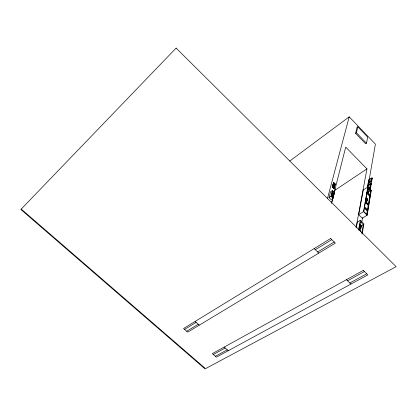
<?xml version="1.0" encoding="UTF-8"?>
<svg xmlns="http://www.w3.org/2000/svg" width="417" height="417" viewBox="0 0 417 417"><rect width="100%" height="100%" fill="white"/><g stroke="black" fill="none" stroke-linecap="round" stroke-linejoin="round"><path stroke-width="0.63" d="M333.986 187.681C333.715 176.897 335.836 191.737 332.797 186.488L334.231 183.85M331.301 195.547L331.39 194.614L332.203 193.603L332.578 193.561L332.782 194.181L332.698 195.109L332.37 195.802L331.505 196.172L331.301 195.547L331.786 195.224L331.875 194.291M371.14 190.267L368.784 204.559L368.305 204.862M366.595 215.125L367.085 214.823L367.758 210.747L364.442 207.405L363.733 211.455L358.703 214.672L362.232 218.2L367.132 215.198L371.234 190.361L367.898 186.967L363.264 189.959L358.703 214.672M367.361 210.465L367.846 210.163L368.685 205.101L365.428 201.812L364.943 202.115L368.201 205.404L367.466 209.834M370.213 190.095L372.245 177.981L371.458 178.069L368.904 179.737L367.367 187.541M366.689 214.541L367.273 211.049L367.758 210.747M368.404 204.252L369.717 196.36L370.192 196.063L366.986 192.81M369.91 195.198L370.64 190.814L371.109 190.517L367.945 187.301L367.481 187.603L370.64 190.814M369.613 188.937L371.458 178.069M362.185 234.036L363.905 223.846L360.309 220.254L357.338 222.073L356.285 227.771M370.134 189.469L370.343 188.229M370.551 186.998L370.755 185.779M371.166 183.355L370.963 184.559L371.245 183.949L370.447 184.033L369.045 184.762L367.58 186.316M371.766 179.774L372.245 177.981M366.626 202.193L367.382 198.779L366.241 197.622L365.48 201.03L366.626 202.193L366.908 200.546M368.425 193.697L369.17 189.323M361.8 233.556L363.316 224.643L360.491 221.823L358.917 230.69M367.466 193.452L367.372 193.983L369.717 196.36M370.072 178.799L368.519 187.817L370.734 186.998L370.447 187.614M361.779 222.105L362.561 217.632M367.898 186.967L363.593 211.643L367.132 215.198M369.149 179.915L375.399 144.115L349.211 116.838L289.784 161.014M364.062 207.15L364.547 206.848L365.428 201.812M367.945 187.301L365.511 201.255L368.784 204.559M360.356 231.399L361.325 225.847L363.316 224.643M367.533 187.541L368.904 179.737M358.615 229.746L360.309 220.254M356.092 227.515L366.95 168.885L345.714 147.102L334.231 192.378M366.48 143.203L367.705 137.078L357.822 126.789L357.004 127.383L355.597 133.362L365.646 143.782L366.48 143.203L356.426 132.762L357.822 126.789M367.007 200.322C366.209 203.293 365.276 197.715 366.882 198.643M333.068 198.289L334.517 192.55L332.479 190.517L330.551 191.804L329.049 197.528L331.114 199.581L333.068 198.289L330.999 196.235L332.479 190.517M331.52 203.063L333.115 196.777M333.433 195.521L333.913 193.634M334.163 192.92L333.006 197.491L331.364 195.854L332.542 191.299L334.163 192.92L333.199 193.566L332.177 197.564M331.651 203.095L333.975 193.915M334.283 192.69L335.216 189.021M333.949 188.52L335.263 184.022L333.673 182.432L332.344 186.915L333.949 188.52L335.091 184.199L333.61 182.875L332.62 186.67L334.017 188.072L332.714 186.607L333.704 182.813M334.017 188.072L335.263 184.022M332.344 186.915L333.673 182.432M327.454 198.607L349.211 116.838M360.569 228.631L360.976 227.494L360.695 225.055L360.173 225.17L359.767 226.29L359.709 227.776L360.043 228.745L360.569 228.631L359.042 229.35L360.663 228.375M368.107 183.308L369.561 181.76L370.958 181.03L371.745 180.942L371.469 181.551M332.797 186.488L334.325 183.788M368.727 188.552L367.153 190.183L367.533 193.05L369.113 191.398L368.727 188.552L367.518 189.74M367.533 193.05L369.113 191.398M355.597 133.362L356.426 132.762M334.778 190.35L366.95 168.885M331.718 193.926L332.203 193.603M329.049 197.528L330.999 196.235M331.505 196.172L332.37 195.802M366.606 192.581L367.08 192.279L370.28 195.526M368.201 205.404L368.685 205.101M184.606 329.42L196.131 322.393M315.325 249.71L331.796 239.666M186.68 331.234L198.226 324.244M317.66 251.962L334.163 241.975M360.017 226.952L361.013 226.348M213.311 354.528L225.17 348.018M347.564 280.797L364.437 271.53M215.334 356.3L227.218 349.821M349.832 282.981L366.731 273.771M21.241 209.084L204.956 368.133M195.078 321.465L199.279 325.166M224.143 347.111L228.24 350.723M314.157 248.584L318.828 253.088M346.428 279.703L350.963 284.071M359.709 224.242L361.325 225.847M331.979 192.346L333.199 193.566M333.485 182.557L335.075 184.152M333.61 182.875L334.992 184.262M332.891 186.425L334.08 187.619M332.537 186.785L334.142 188.395M364.547 206.848L367.846 210.163M364.369 208.13L367.273 211.049M363.733 211.455L367.085 214.823M365.667 200.911L366.819 202.073M331.786 195.224L331.989 195.849M367.622 189.881L368.002 192.753M367.346 199.389C366.152 205.253 365.928 194.77 367.346 199.389M360.913 226.17L360.533 228.328L360.1 228.427L359.824 227.625L360.205 225.467L360.637 225.373L360.913 226.17M334.226 184.158L334.022 187.348L333.037 186.357L334.226 184.158M176.115 48.091L20.85 209.49L205.055 368.909L396.15 266.661L176.115 48.091M330.613 238.514L183.569 328.507L187.718 332.141L335.341 243.127L330.613 238.514M363.285 270.409L212.295 353.642L216.345 357.181L367.872 274.886L363.285 270.409"/></g></svg>
